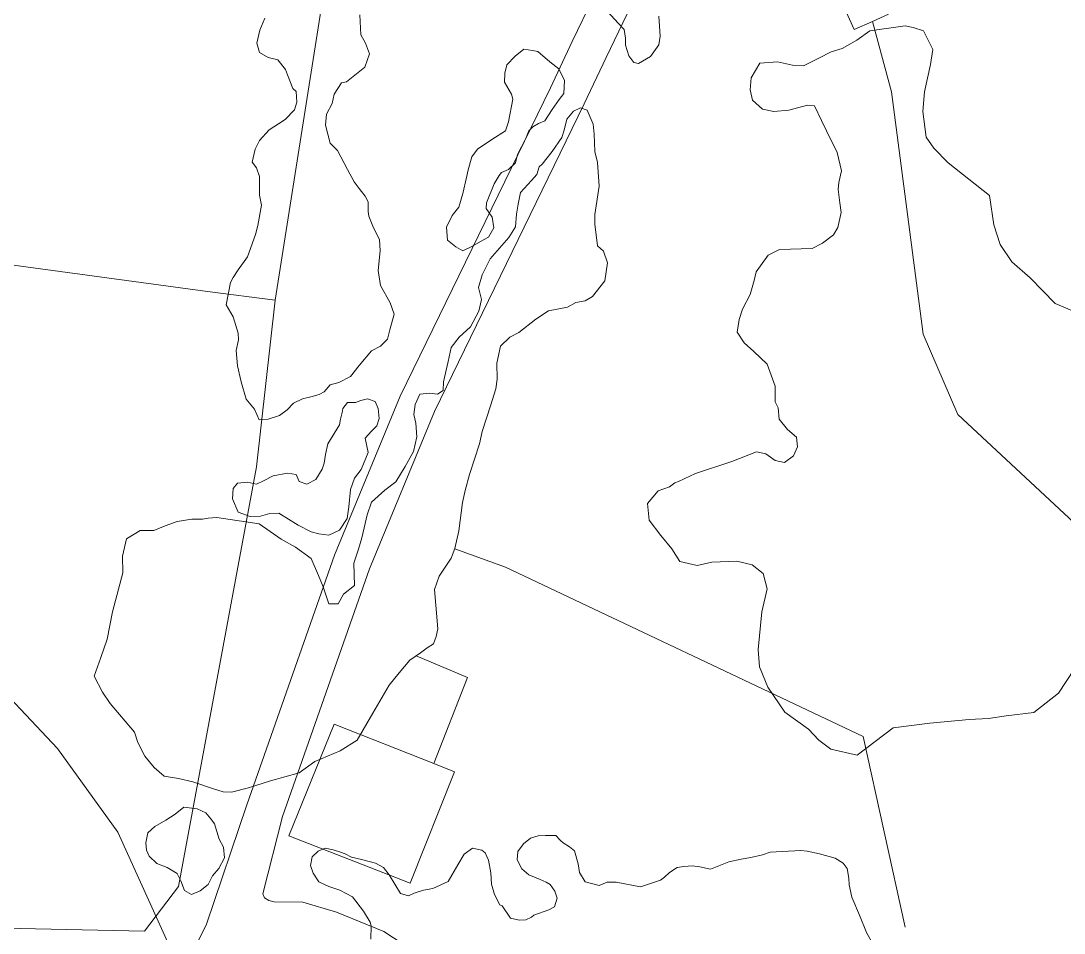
# Model space of a CAD drawing. Header units: metres. Extents: x 4652992 to 4879070, y 2074171 to 2309877.
# Drawn here: x 4654550.2 to 4654614.1, y 2307201.8 to 2307257.7 of the extents above; entities that cross this region are included whole.
import ezdxf

# ---------------------------------------------------------------- set-up
doc = ezdxf.new("R2010")
doc.units = ezdxf.units.M
doc.header["$MEASUREMENT"] = 0
doc.linetypes.add('DGN Style 3', pattern=[92.779933, 66.271381, -26.508552])
for name, color, linetype, lineweight in [('Level 19', 38, 'DGN Style 3', 0), ('Level 20', 30, 'DGN Style 3', 0), ('Level 30', 5, 'Continuous', 0), ('Level 37', 3, 'Continuous', 0), ('Level 38', 3, 'Continuous', 0), ('Level 40', 1, 'Continuous', 0), ('Level 49', 1, 'Continuous', 0)]:
    doc.layers.add(name, color=color, linetype=linetype, lineweight=lineweight)

msp = doc.modelspace()

# ---------------------------------------------------------------- linework, layer by layer
at = {"layer": 'Level 19', "linetype": 'DGN Style 3'}
for points in [[(4654598.3919, 2307263.5444, 1364.456376), (4654601.2564, 2307257.156, 1362.058417), (4654602.372725, 2307257.656583, 1361.647947), (4654603.3551, 2307258.0971, 1361.645654)], [(4654585.2762, 2307259.1089, 1371.557263), (4654583.9822, 2307256.4333, 1371.910547), (4654582.6483, 2307253.6028, 1372.667055), (4654573.4456, 2307234.7144, 1375.998462), (4654569.428, 2307224.9696, 1377.735555), (4654564.0592, 2307209.6876, 1380.274711), (4654561.593461, 2307202.392174, 1381.477922), (4654561.077612, 2307201.337361, 1381.56713), (4654560.0212, 2307199.4987, 1381.815247), (4654556.635547, 2307187.427941, 1383.673627), (4654555.5939, 2307186.1626, 1384.011302), (4654554.7342, 2307185.56, 1384.176659), (4654553.999, 2307185.4072, 1384.220602), (4654553.1812, 2307185.389, 1384.241783), (4654540.9424, 2307187.5248, 1384.510064)], [(4654602.2677, 2307153.9372, 1372.241664), (4654599.0035, 2307161.709, 1372.810473), (4654596.012, 2307169.3501, 1373.436735), (4654591.453, 2307181.0335, 1375.107136), (4654589.1412, 2307185.8358, 1376.187789), (4654586.5304, 2307189.8701, 1376.781996), (4654584.3247, 2307192.6632, 1377.20291), (4654582.0024, 2307194.8138, 1377.626021), (4654577.6959, 2307198.5082, 1378.572125), (4654572.4589, 2307201.9415, 1379.845676), (4654569.5431, 2307203.1093, 1380.27023), (4654567.4945, 2307203.7212, 1380.588414), (4654565.7385, 2307203.7517, 1380.835606), (4654565.4001, 2307203.8394, 1380.864146), (4654565.1421, 2307203.9944, 1380.882038), (4654565.0448, 2307204.2444, 1380.880005), (4654566.2508, 2307208.9867, 1380.339235), (4654571.5777, 2307224.1495, 1377.597519), (4654575.5446, 2307233.7715, 1375.956837), (4654584.7225, 2307252.6088, 1372.622794), (4654586.0578, 2307255.4423, 1371.945657), (4654587.3558, 2307258.1261, 1371.214707)]]:
    msp.add_polyline3d(points, dxfattribs=at)
at = {"layer": 'Level 20', "linetype": 'Continuous'}
for points in [[(4654602.372725, 2307257.656583, 1361.4514), (4654603.530857, 2307253.34893, 1361.2514), (4654605.485816, 2307238.502743, 1357.8514), (4654607.594762, 2307233.596389, 1355.1514), (4654614.705044, 2307226.980624, 1351.8514), (4654622.188791, 2307220.528874, 1350.2514), (4654624.585684, 2307218.036455, 1349.8514), (4654629.35007, 2307212.286356, 1348.9514), (4654632.485108, 2307207.619525, 1348.7514), (4654634.17594, 2307205.085874, 1348.7514), (4654635.158421, 2307203.816054, 1348.7514), (4654635.377298, 2307202.827727, 1348.7514), (4654635.293109, 2307201.962516, 1348.7514), (4654631.821902, 2307193.617608, 1346.5514), (4654630.643461, 2307190.229268, 1346.4514), (4654630.082093, 2307185.941441, 1345.9514), (4654630.553985, 2307184.124533, 1345.7514), (4654632.187565, 2307181.368517, 1345.7514)], [(4654560.0212, 2307199.4987, 1381.6514), (4654556.169236, 2307208.015786, 1381.8514), (4654552.474768, 2307213.142319, 1382.3514), (4654547.906163, 2307217.966674, 1382.5514), (4654547.267449, 2307218.397831, 1382.5514), (4654546.57405, 2307218.58506, 1382.5514), (4654545.917303, 2307218.50791, 1382.5514), (4654545.429557, 2307218.328886, 1382.5514), (4654538.72812, 2307213.043219, 1383.1514), (4654534.791036, 2307211.300463, 1383.1514), (4654530.938485, 2307210.389836, 1383.4514), (4654519.744189, 2307209.759258, 1383.4514), (4654516.791807, 2307209.36771, 1383.3514), (4654514.896642, 2307208.89581, 1383.3514), (4654513.809991, 2307208.467015, 1383.3514), (4654513.177198, 2307208.352597, 1383.3514), (4654509.586971, 2307209.027555, 1383.1514)]]:
    msp.add_polyline3d(points, dxfattribs=at)
at = {"layer": 'Level 30', "color": 1, "elevation": 1380.951384, "flags": 128}
msp.add_lwpolyline([(4654576.770172, 2307211.715428), (4654574.053813, 2307204.899638), (4654566.636197, 2307207.789782), (4654569.400317, 2307214.636706), (4654575.503364, 2307212.217568), (4654576.770172, 2307211.715428)], dxfattribs=at)
at = {"layer": 'Level 37'}
for points in [[(4654557.79396, 2307201.96169, 1383.9514), (4654549.209185, 2307202.141378, 1385.9514), (4654543.66248, 2307203.104849, 1385.9514), (4654536.089701, 2307204.39043, 1385.9514), (4654529.09209, 2307205.578369, 1385.9514), (4654525.924459, 2307205.954724, 1385.9514), (4654515.433223, 2307207.201218, 1385.9514), (4654512.318264, 2307207.597769, 1385.2514), (4654513.442109, 2307209.935131, 1385.2514), (4654516.806236, 2307217.012095, 1384.351384), (4654519.764121, 2307223.201218, 1384.351384), (4654520.971111, 2307228.016976, 1384.351384), (4654527.531182, 2307256.177349, 1382.11), (4654501.953097, 2307262.037494, 1380.92), (4654499.252309, 2307262.512335, 1380.92), (4654487.886885, 2307264.682629, 1380.5), (4654483.243996, 2307241.870446, 1381.9), (4654482.856062, 2307241.203533, 1381.9)], [(4654559.884066, 2307204.687865, 1383.951384), (4654564.653682, 2307230.383368, 1382.120294), (4654565.785492, 2307240.59169, 1381.220295), (4654569.291716, 2307262.726313, 1379.751384)], [(4654565.785492, 2307240.59169, 1381.220295), (4654561.654715, 2307241.121553, 1381.5514), (4654540.726282, 2307243.951522, 1383.6514), (4654529.202385, 2307245.256546, 1384.0245)], [(4654604.367746, 2307202.200459, 1366.751384), (4654601.794443, 2307213.88155, 1365.351384), (4654579.906321, 2307224.24759, 1375.351384), (4654576.794519, 2307225.364199, 1376.483166)]]:
    msp.add_polyline3d(points, dxfattribs=at)
at = {"layer": 'Level 38'}
msp.add_line((4654557.79396, 2307201.96169, 1383.951384), (4654559.884066, 2307204.687865, 1383.951384), dxfattribs=at)
at = {"layer": 'Level 40', "color": 3, "elevation": 1386.309417, "flags": 128}
msp.add_lwpolyline([(4654562.359184, 2307207.591154), (4654562.637126, 2307207.088813), (4654562.687324, 2307206.441812), (4654562.344705, 2307205.784895), (4654561.950879, 2307205.335053), (4654561.686085, 2307204.807443), (4654561.209719, 2307204.424971), (4654560.671696, 2307204.203002), (4654560.238098, 2307204.446711), (4654560.027517, 2307205.031768), (4654559.785604, 2307205.477127), (4654559.186898, 2307205.855594), (4654558.556852, 2307206.094359), (4654558.072001, 2307206.545176), (4654557.912618, 2307206.923184), (4654557.867111, 2307207.373533), (4654558.002866, 2307207.978964), (4654558.432771, 2307208.37186), (4654559.105599, 2307208.759309), (4654559.674989, 2307209.120991), (4654560.208324, 2307209.539647), (4654561.019622, 2307209.455924), (4654561.54622, 2307209.191365), (4654561.855505, 2307208.828712), (4654562.082245, 2307208.53344), (4654562.359184, 2307207.591154)], dxfattribs=at)
at = {"layer": 'Level 40', "color": 3}
for points in [[(4654569.165925, 2307235.412696, 1384.109417), (4654568.784845, 2307234.98905, 1382.609417), (4654568.498723, 2307234.807327, 1382.609417), (4654567.97897, 2307234.677958, 1382.609417), (4654567.459213, 2307234.548588, 1382.609417), (4654566.907956, 2307234.278769, 1382.609417), (4654566.52261, 2307233.873434, 1382.609417), (4654566.054307, 2307233.535856, 1382.609417), (4654565.362858, 2307233.297443, 1382.609417), (4654564.81735, 2307233.272169, 1382.609417), (4654564.522759, 2307233.928203, 1382.609417), (4654564.020246, 2307234.5325, 1382.609417), (4654563.716162, 2307235.584049, 1382.609417), (4654563.495035, 2307236.567861, 1382.609417), (4654563.397801, 2307237.511686, 1383.309417), (4654563.544636, 2307238.166568, 1383.309417), (4654563.535164, 2307238.561717, 1383.309417), (4654563.220853, 2307239.565616, 1383.309417), (4654562.796914, 2307240.299328, 1383.309417), (4654563.054387, 2307241.666412, 1383.309417), (4654563.221189, 2307241.972941, 1383.309417), (4654563.523328, 2307242.445661, 1383.309417), (4654564.096143, 2307243.25076, 1383.309417), (4654564.597577, 2307244.612334, 1383.309417), (4654564.723447, 2307245.173719, 1383.309417), (4654564.949477, 2307246.400538, 1383.309417), (4654564.841892, 2307247.014287, 1383.309417), (4654564.832726, 2307248.160471, 1382.209417), (4654564.657211, 2307248.691914, 1382.209417), (4654564.392914, 2307249.046437, 1382.209417), (4654564.571494, 2307249.842947, 1382.209417), (4654564.837836, 2307250.373732, 1382.209417), (4654565.426764, 2307251.029011, 1382.209417), (4654565.999421, 2307251.392676, 1382.209417), (4654566.400279, 2307251.64724, 1382.209417), (4654566.9787, 2307252.255662, 1382.209417), (4654567.130515, 2307252.71372, 1382.209417), (4654567.08005, 2307253.364791, 1382.209417), (4654566.877766, 2307253.557803, 1382.209417), (4654566.546, 2307254.396016, 1383.309417), (4654566.42217, 2307254.718648, 1383.309417), (4654565.966749, 2307255.312242, 1383.309417), (4654565.359719, 2307255.448423, 1383.309417), (4654564.841337, 2307255.761292, 1383.309417), (4654564.676556, 2307256.338845, 1383.309417), (4654564.854892, 2307257.134295, 1383.309417), (4654565.162828, 2307257.851531, 1383.309417)], [(4654570.982277, 2307258.071527, 1383.709417), (4654571.046775, 2307256.829129, 1383.709417), (4654571.325716, 2307256.324497, 1383.709417), (4654571.573194, 2307255.679586, 1383.709417), (4654571.291115, 2307254.858805, 1383.709417), (4654570.161828, 2307253.96878, 1382.509417), (4654569.849889, 2307253.891183, 1382.509417), (4654569.40142, 2307253.20472, 1382.509417), (4654569.275396, 2307252.642696, 1382.509417), (4654568.930911, 2307251.982106, 1382.509417), (4654568.877364, 2307251.305455, 1382.509417), (4654569.170949, 2307250.20663, 1382.509417), (4654569.611551, 2307249.763491, 1382.509417), (4654570.230743, 2307248.596101, 1383.409417), (4654570.631327, 2307247.844193, 1384.109417), (4654570.931061, 2307247.433399, 1384.109417), (4654571.086166, 2307247.25137, 1384.109417), (4654571.313582, 2307246.954964, 1384.109417), (4654571.48388, 2307246.622287, 1384.109417), (4654571.498028, 2307246.030146, 1384.109417), (4654571.528419, 2307245.72885, 1384.109417), (4654571.811893, 2307245.027248, 1384.109417), (4654572.188629, 2307244.304747, 1384.109417), (4654572.228446, 2307243.608724, 1384.109417), (4654572.106354, 2307242.409164, 1384.109417), (4654572.244149, 2307241.494896, 1384.109417), (4654572.837778, 2307240.429383, 1384.109417), (4654573.074591, 2307239.738329, 1384.109417), (4654572.807892, 2307238.767568, 1384.109417), (4654572.68214, 2307238.20688, 1384.109417), (4654572.240454, 2307237.766084, 1384.109417), (4654571.690313, 2307237.496813, 1384.109417), (4654570.946833, 2307236.583862, 1384.109417), (4654570.406122, 2307235.919899, 1384.109417), (4654569.684642, 2307235.541805, 1384.109417), (4654569.165925, 2307235.412696, 1384.109417)], [(4654589.29085, 2307257.976082, 1374.809417), (4654589.366501, 2307256.766644, 1374.809417), (4654589.296953, 2307256.235715, 1374.809417), (4654588.786174, 2307255.505695, 1374.809417), (4654588.04529, 2307255.07573, 1374.809417), (4654587.762119, 2307255.13927, 1374.809417), (4654587.45884, 2307255.555115, 1374.809417), (4654587.255816, 2307256.196896, 1374.809417), (4654587.256935, 2307256.643817, 1374.809417), (4654587.174273, 2307257.159229, 1374.809417), (4654586.813172, 2307257.538385, 1374.809417), (4654586.116127, 2307258.292514, 1375.209417)], [(4654614.753831, 2307218.011869, 1375.6094), (4654613.76385, 2307216.524332, 1375.6094), (4654612.254016, 2307215.35046, 1375.6094), (4654610.566261, 2307215.136792, 1375.6094), (4654609.482697, 2307214.985019, 1375.6094), (4654608.288262, 2307214.923811, 1375.6094), (4654605.892043, 2307214.681645, 1376.4094), (4654603.642678, 2307214.398134, 1378.3094), (4654601.437789, 2307212.72997, 1378.3094), (4654599.819483, 2307213.092327, 1378.3094), (4654599.09433, 2307213.647779, 1378.3094), (4654598.459411, 2307214.314065, 1378.3094), (4654596.995012, 2307215.36266, 1378.3094), (4654595.967827, 2307216.903052, 1378.3094), (4654595.45886, 2307218.130883, 1378.3094), (4654595.371649, 2307219.198766, 1378.3094), (4654595.596072, 2307221.502274, 1377.5094), (4654595.918019, 2307222.923437, 1374.3094), (4654595.672651, 2307223.847067, 1373.3094), (4654595.005242, 2307224.392333, 1373.3094), (4654594.065245, 2307224.602922, 1373.3094), (4654592.539307, 2307224.54902, 1373.3094), (4654591.640032, 2307224.35472, 1373.3094), (4654590.574621, 2307224.593395, 1373.3094), (4654590.088836, 2307225.361838, 1373.3094), (4654589.415016, 2307226.172423, 1373.3094), (4654588.706688, 2307227.122688, 1373.3094), (4654588.604714, 2307228.135019, 1373.3094), (4654589.240768, 2307228.916032, 1373.3094), (4654589.952093, 2307229.152444, 1373.3094), (4654590.273267, 2307229.41031, 1373.3094), (4654590.489482, 2307229.493794, 1373.3094), (4654591.531161, 2307229.972834, 1371.9094), (4654593.758066, 2307230.718081, 1370.5094), (4654595.277009, 2307231.304571, 1370.5094), (4654595.84309, 2307231.177705, 1370.5094), (4654596.415468, 2307230.784604, 1370.5094), (4654596.981532, 2307230.657744, 1370.5094), (4654597.534983, 2307231.063351, 1370.5094), (4654597.788107, 2307231.602472, 1370.5094), (4654597.726756, 2307232.212079, 1370.5094), (4654597.168538, 2307232.668229, 1370.5094), (4654596.652753, 2307233.3135, 1370.5094), (4654596.597011, 2307233.996115, 1370.5094), (4654596.4229, 2307234.361971, 1370.5094), (4654596.413479, 2307235.321685, 1370.5094), (4654595.929111, 2307236.669545, 1370.5094), (4654595.116685, 2307237.45315, 1370.1094), (4654594.504925, 2307237.984837, 1370.1094), (4654594.089915, 2307238.641513, 1370.1094), (4654594.204971, 2307239.404814, 1370.1094), (4654594.403032, 2307240.036783, 1370.1094), (4654594.887533, 2307240.942725, 1370.1094), (4654595.133773, 2307241.789368, 1370.1094), (4654595.254208, 2307242.326029, 1370.1094), (4654595.989028, 2307243.344959, 1370.1094), (4654596.686409, 2307243.695873, 1370.1094), (4654598.675338, 2307243.765458, 1368.4094), (4654599.308501, 2307244.075386, 1368.4094), (4654599.989945, 2307244.600448, 1368.4094), (4654600.259564, 2307245.0484, 1368.4094), (4654600.464782, 2307245.962738, 1368.4094), (4654600.370864, 2307246.548734, 1368.4094), (4654600.271572, 2307247.361918, 1368.4094), (4654600.314487, 2307247.804246, 1368.4094), (4654600.471422, 2307248.503475, 1368.4094), (4654600.20751, 2307249.625105, 1369.0094), (4654599.551517, 2307250.967222, 1370.4094), (4654599.243739, 2307251.599802, 1370.4094), (4654598.823545, 2307252.483032, 1370.4094), (4654598.383304, 2307252.525458, 1370.4094), (4654597.245905, 2307252.217116, 1370.4094), (4654596.329271, 2307252.141007, 1370.4094), (4654595.633407, 2307252.297136, 1370.4094), (4654595.021812, 2307252.828849, 1370.4094), (4654594.886604, 2307253.479108, 1370.4094), (4654594.936065, 2307254.200654, 1370.4094), (4654595.47397, 2307255.094394, 1370.4094), (4654596.563272, 2307255.188101, 1370.4094), (4654597.473251, 2307254.983898, 1370.4094), (4654598.139659, 2307254.947067, 1370.4094), (4654599.087048, 2307255.410747, 1370.4094), (4654599.849769, 2307255.803149, 1370.4094), (4654600.510793, 2307255.992943, 1370.4094), (4654601.416675, 2307256.522278, 1370.4094), (4654602.215504, 2307257.075634, 1370.4094), (4654604.378427, 2307257.397154, 1369.8094), (4654604.860486, 2307257.288956, 1369.8094), (4654605.491169, 2307257.090998, 1369.8094), (4654606.077628, 2307255.944189, 1369.8094), (4654605.926296, 2307255.01939, 1369.8094), (4654605.552678, 2307253.354943, 1369.8094), (4654605.44821, 2307252.137691, 1369.8094), (4654605.65839, 2307250.5679, 1369.8094), (4654606.126999, 2307249.898835, 1369.8094), (4654606.998522, 2307248.991245, 1371.1094), (4654609.528882, 2307247.005192, 1373.7094), (4654609.796762, 2307245.200437, 1377.8094), (4654610.194119, 2307243.99529, 1377.8094), (4654610.904132, 2307242.943241, 1377.8094), (4654612.020832, 2307241.967394, 1377.8094), (4654612.790429, 2307241.18102, 1377.8094), (4654613.560002, 2307240.394669, 1377.8094), (4654616.13309, 2307239.30842, 1375.2094)], [(4654582.62159, 2307255.178482, 1376.709417), (4654583.170162, 2307254.758018, 1376.709417), (4654583.50338, 2307254.038942, 1376.709417), (4654583.475264, 2307253.252263, 1376.709417), (4654583.19167, 2307252.869836, 1376.709417), (4654582.760988, 2307252.272604, 1376.709417), (4654582.309137, 2307251.581002, 1376.709417), (4654581.926636, 2307251.419006, 1376.709417), (4654581.580631, 2307251.199263, 1376.709417), (4654581.328792, 2307250.958395, 1376.709417), (4654581.118197, 2307250.460475, 1376.709417), (4654580.63786, 2307249.514228, 1378.209417), (4654580.521662, 2307248.996212, 1378.209417), (4654580.087093, 2307248.599068, 1378.209417), (4654579.647785, 2307248.400832, 1378.209417), (4654579.51155, 2307248.233543, 1378.209417), (4654579.196827, 2307247.710596, 1378.209417), (4654578.734542, 2307246.546701, 1378.509417), (4654578.707605, 2307246.206659, 1378.509417), (4654579.082303, 2307245.677671, 1378.509417), (4654579.179902, 2307245.013074, 1378.509417), (4654578.854754, 2307244.443282, 1378.509417), (4654578.52013, 2307244.271124, 1378.509417), (4654577.840319, 2307243.879734, 1378.509417), (4654577.286124, 2307243.608491, 1378.509417), (4654576.848063, 2307243.85503, 1378.509417), (4654576.347721, 2307244.263855, 1378.509417), (4654576.281773, 2307245.069679, 1378.509417), (4654576.638601, 2307245.78071, 1378.509417), (4654577.047147, 2307246.282383, 1378.509417), (4654577.28417, 2307247.119172, 1378.509417), (4654577.505897, 2307248.107728, 1378.509417), (4654577.611482, 2307248.578474, 1378.509417), (4654577.837954, 2307249.368213, 1378.509417), (4654578.188975, 2307249.83336, 1378.509417), (4654579.072411, 2307250.425151, 1377.609417), (4654579.90855, 2307250.957731, 1376.909417), (4654580.082599, 2307251.513264, 1376.909417), (4654580.34239, 2307252.891898, 1376.909417), (4654580.264662, 2307253.206633, 1376.909417), (4654579.837343, 2307253.946653, 1376.909417), (4654579.859593, 2307254.486719, 1376.909417), (4654579.975992, 2307255.005667, 1376.909417), (4654580.490147, 2307255.534477, 1376.909417), (4654581.030211, 2307255.958368, 1376.909417), (4654581.558597, 2307255.88936, 1376.909417), (4654581.888106, 2307255.815425, 1376.909417), (4654582.62159, 2307255.178482, 1376.709417)], [(4654582.759132, 2307249.691363, 1377.3094), (4654583.347013, 2307250.549889, 1377.3094), (4654583.499823, 2307251.010812, 1377.3094), (4654583.647897, 2307251.670885, 1377.3094), (4654584.057083, 2307252.173342, 1377.3094), (4654584.496894, 2307252.371801, 1377.3094), (4654584.909706, 2307252.229666, 1377.3094), (4654585.257942, 2307251.359214, 1377.3094), (4654585.319186, 2307250.751237, 1377.3094), (4654585.379319, 2307249.697849, 1377.3094), (4654585.524066, 2307249.021644, 1377.3094), (4654585.630639, 2307247.56931, 1376.3094), (4654585.365415, 2307245.835999, 1375.9094), (4654585.379643, 2307245.237544, 1375.9094), (4654585.528283, 2307243.914497, 1375.9094), (4654585.899428, 2307243.583252, 1375.9094), (4654586.138677, 2307242.884765, 1375.9094), (4654585.989224, 2307241.777429, 1375.9094), (4654585.227167, 2307240.807462, 1375.9094), (4654584.776007, 2307240.561408, 1375.9094), (4654584.20466, 2307240.441499, 1375.9094), (4654583.695774, 2307240.158781, 1375.9094), (4654582.539816, 2307239.934933, 1376.8094), (4654581.754792, 2307239.423362, 1378.3094), (4654580.718499, 2307238.606035, 1380.0094), (4654580.165447, 2307238.33533, 1380.0094), (4654579.596044, 2307237.772277, 1380.0094), (4654579.364225, 2307236.738879, 1380.0094), (4654579.38786, 2307235.746907, 1380.0094), (4654579.308291, 2307235.172745, 1380.0094), (4654578.972193, 2307234.113428, 1380.0094), (4654578.473323, 2307232.547963, 1380.0094), (4654578.30474, 2307231.796455, 1380.0094), (4654577.694574, 2307229.919182, 1380.5094), (4654577.426619, 2307228.944006, 1380.5094), (4654577.267166, 2307228.211792, 1382.1094), (4654577.044246, 2307226.460655, 1384.4094), (4654576.803323, 2307225.386697, 1384.4094), (4654576.573947, 2307224.800562, 1384.4094), (4654575.835587, 2307223.690931, 1384.4094), (4654575.553844, 2307222.871343, 1384.4094), (4654575.634444, 2307221.921578, 1384.4094), (4654575.750105, 2307220.473618, 1384.4094), (4654575.645364, 2307220.006718, 1384.4094), (4654575.494023, 2307219.550256, 1384.4094), (4654575.094499, 2307219.296476, 1384.4094), (4654574.6845, 2307218.996005, 1384.4094), (4654574.046199, 2307218.550514, 1384.4094), (4654573.381184, 2307217.767761, 1384.4094), (4654572.773245, 2307217.021264, 1384.4094), (4654571.78237, 2307215.306519, 1385.6094), (4654570.812634, 2307213.659458, 1386.5094), (4654569.766973, 2307212.993175, 1387.7094), (4654568.227503, 2307212.340523, 1389.8094), (4654567.263133, 2307211.656847, 1391.1094), (4654565.50684, 2307211.15291, 1393.3094), (4654564.154074, 2307210.728831, 1393.3094), (4654563.129386, 2307210.473595, 1393.3094), (4654562.602017, 2307210.494703, 1393.3094), (4654562.01356, 2307210.674849, 1393.3094), (4654560.754839, 2307211.101907, 1393.3094), (4654559.879619, 2307211.297773, 1393.3094), (4654558.994033, 2307211.4475, 1393.3094), (4654558.385815, 2307211.971281, 1393.3094), (4654557.818971, 2307212.679649, 1393.3094), (4654557.375289, 2307213.505847, 1393.3094), (4654557.180985, 2307214.14927, 1392.1094), (4654555.696439, 2307215.898203, 1391.1094), (4654555.220268, 2307216.588062, 1391.1094), (4654554.71393, 2307217.576333, 1391.1094), (4654555.111979, 2307218.702428, 1391.1094), (4654555.510033, 2307219.828539, 1391.1094), (4654555.835395, 2307221.515536, 1390.2094), (4654556.459036, 2307223.891267, 1389.0094), (4654556.445883, 2307224.917947, 1389.0094), (4654556.685242, 2307225.985595, 1389.0094), (4654557.526031, 2307226.479797, 1389.0094), (4654558.355416, 2307226.489042, 1389.0094), (4654559.051475, 2307226.771897, 1389.0094), (4654559.793865, 2307227.04437, 1389.0094), (4654560.700776, 2307227.182488, 1389.0094), (4654561.334363, 2307227.186822, 1389.0094), (4654561.689934, 2307227.253428, 1389.0094), (4654562.23084, 2307227.278519, 1389.0094), (4654564.820788, 2307226.893385, 1389.0094), (4654566.16805, 2307225.957894, 1389.0094), (4654567.032177, 2307225.471865, 1389.0094), (4654567.993626, 2307224.769065, 1389.0094), (4654568.444422, 2307223.741955, 1389.0094), (4654568.726034, 2307223.04522, 1389.0094), (4654569.073749, 2307221.992497, 1389.0094), (4654569.660873, 2307222.007239, 1389.0094), (4654569.985526, 2307222.59691, 1387.9094), (4654570.650543, 2307223.128743, 1384.5094), (4654570.614929, 2307224.482477, 1384.2094), (4654570.907217, 2307225.349051, 1384.2094), (4654571.110982, 2307226.03924, 1384.2094), (4654571.310035, 2307226.926716, 1384.2094), (4654571.425277, 2307227.440524, 1384.2094), (4654571.696621, 2307228.213709, 1384.2094), (4654572.508357, 2307228.9624, 1383.6094), (4654573.191972, 2307229.478362, 1382.6094), (4654573.762274, 2307230.406445, 1381.1094), (4654574.264062, 2307231.328467, 1381.1094), (4654574.463949, 2307232.219624, 1381.1094), (4654574.408741, 2307233.069435, 1381.1094), (4654574.279889, 2307233.590927, 1381.1094), (4654574.369845, 2307234.211179, 1381.1094), (4654574.657569, 2307234.836377, 1381.1094), (4654575.261391, 2307234.898105, 1381.1094), (4654575.740021, 2307234.840101, 1381.1094), (4654576.084011, 2307235.058583, 1381.1094), (4654576.09591, 2307235.592867, 1380.6094), (4654576.387806, 2307236.841082, 1379.7094), (4654576.577545, 2307237.686921, 1379.7094), (4654577.063931, 2307238.318257, 1379.7094), (4654577.748454, 2307238.95451, 1379.7094), (4654578.26174, 2307239.92529, 1379.7094), (4654578.419861, 2307240.6302, 1379.7094), (4654578.239162, 2307241.361723, 1379.7094), (4654578.465265, 2307242.150126, 1379.7094), (4654578.952069, 2307243.127421, 1378.2094), (4654580.108432, 2307244.42256, 1377.5094), (4654580.502181, 2307245.076809, 1377.5094), (4654580.57728, 2307245.852025, 1377.5094), (4654580.667693, 2307246.475304, 1377.5094), (4654580.826286, 2307247.182307, 1377.5094), (4654581.486926, 2307247.925234, 1377.5094), (4654581.817246, 2307248.296697, 1377.5094), (4654581.970011, 2307248.757492, 1377.5094), (4654582.153401, 2307248.914382, 1377.5094), (4654582.759132, 2307249.691363, 1377.3094)], [(4654571.302509, 2307232.146628, 1382.809417), (4654571.497745, 2307231.267309, 1382.809417), (4654571.069499, 2307230.232795, 1382.809417), (4654570.652798, 2307229.687204, 1382.809417), (4654570.401942, 2307229.00616, 1382.809417), (4654570.311162, 2307227.945222, 1382.809417), (4654570.200437, 2307227.232805, 1382.809417), (4654569.741763, 2307226.500041, 1382.809417), (4654569.0868, 2307226.204424, 1382.809417), (4654568.469083, 2307226.29364, 1382.809417), (4654568.001983, 2307226.398266, 1382.809417), (4654567.193787, 2307226.821844, 1383.509417), (4654566.013546, 2307227.550873, 1384.509417), (4654565.469441, 2307227.525633, 1384.509417), (4654564.893918, 2307227.36031, 1384.509417), (4654564.256582, 2307227.35595, 1384.509417), (4654563.53176, 2307227.616387, 1384.509417), (4654563.176099, 2307228.431672, 1384.509417), (4654563.218995, 2307229.059607, 1384.509417), (4654563.489208, 2307229.391414, 1384.509417), (4654564.090426, 2307229.452899, 1384.509417), (4654564.649753, 2307229.327599, 1384.509417), (4654565.08546, 2307229.524243, 1384.509417), (4654565.665613, 2307229.839321, 1383.209417), (4654566.551927, 2307229.990579, 1382.509417), (4654567.076474, 2307229.922235, 1382.509417), (4654567.272866, 2307229.484873, 1382.509417), (4654567.729673, 2307229.333366, 1382.509417), (4654568.28097, 2307229.60322, 1382.509417), (4654568.672112, 2307230.253146, 1382.509417), (4654568.802839, 2307230.617223, 1382.509417), (4654568.871607, 2307231.142698, 1382.509417), (4654569.018604, 2307231.798165, 1382.509417), (4654569.726599, 2307232.968079, 1381.909417), (4654569.800158, 2307233.296077, 1381.909417), (4654569.894734, 2307233.717792, 1381.909417), (4654569.947277, 2307233.952079, 1381.909417), (4654570.228922, 2307234.331877, 1381.909417), (4654570.717606, 2307234.320791, 1381.909417), (4654571.040239, 2307234.445339, 1381.909417), (4654571.456402, 2307234.548927, 1381.909417), (4654571.913547, 2307234.397269, 1381.909417), (4654572.110065, 2307233.959537, 1381.909417), (4654572.171015, 2307233.355344, 1381.909417), (4654572.019161, 2307232.897265, 1381.909417), (4654571.701267, 2307232.574815, 1381.909417), (4654571.302509, 2307232.146628, 1382.809417)], [(4654571.648641, 2307201.456213, 1382.809417), (4654571.675767, 2307202.2835, 1382.809417), (4654571.604985, 2307202.497754, 1382.809417), (4654571.204021, 2307203.182719, 1382.809417), (4654570.526691, 2307204.048583, 1382.809417), (4654569.74762, 2307204.460996, 1382.809417), (4654569.085525, 2307204.688497, 1382.809417), (4654568.478097, 2307204.983143, 1382.809417), (4654568.118626, 2307205.500127, 1382.809417), (4654567.947782, 2307205.974915, 1382.809417), (4654568.066453, 2307206.503994, 1382.809417), (4654568.423782, 2307206.860612, 1382.809417), (4654568.860383, 2307207.040739, 1382.809417), (4654569.350822, 2307206.931, 1382.809417), (4654569.795052, 2307206.791913, 1382.809417), (4654570.088376, 2307206.686593, 1382.809417), (4654570.477919, 2307206.480368, 1382.809417), (4654571.08151, 2307206.345313, 1382.809417), (4654571.940678, 2307206.113384, 1382.809417), (4654572.434892, 2307205.844057, 1382.809417), (4654572.773544, 2307205.41111, 1382.809417), (4654573.473832, 2307204.264691, 1381.909417), (4654573.956303, 2307204.117015, 1381.909417), (4654574.309352, 2307204.276414, 1381.909417), (4654574.868202, 2307204.46923, 1381.909417), (4654575.447836, 2307204.577931, 1381.909417), (4654576.385228, 2307205.004713, 1382.709417), (4654576.977948, 2307206.012572, 1383.709417), (4654577.364889, 2307206.679109, 1383.709417), (4654577.880922, 2307207.039291, 1383.709417), (4654578.446025, 2307206.912832, 1383.709417), (4654578.646658, 2307206.74902, 1383.709417), (4654578.863356, 2307206.304151, 1383.709417), (4654579.003835, 2307205.51961, 1383.709417), (4654579.048232, 2307204.835854, 1383.709417), (4654579.222581, 2307204.202302, 1383.709417), (4654579.55608, 2307203.572785, 1383.709417), (4654579.698296, 2307203.50133, 1383.709417), (4654580.213079, 2307202.742864, 1382.209417), (4654580.741506, 2307202.624637, 1382.209417), (4654581.144406, 2307202.653632, 1382.209417), (4654581.49727, 2307202.812958, 1382.209417), (4654581.644444, 2307202.93888, 1382.209417), (4654582.545137, 2307203.252358, 1381.409417), (4654582.906862, 2307203.449703, 1381.409417), (4654583.06357, 2307203.971202, 1381.409417), (4654582.921819, 2307204.400469, 1381.409417), (4654582.63195, 2307204.808688, 1380.109417), (4654582.383241, 2307204.964292, 1378.909417), (4654582.0212, 2307205.125077, 1378.909417), (4654581.326496, 2307205.400189, 1378.909417), (4654580.893326, 2307205.77633, 1378.909417), (4654580.616492, 2307206.316931, 1378.909417), (4654580.65146, 2307206.827652, 1378.909417), (4654580.998235, 2307207.308486, 1378.909417), (4654581.433174, 2307207.649925, 1378.909417), (4654581.901318, 2307207.784488, 1378.909417), (4654582.343891, 2307207.805106, 1378.909417), (4654582.987346, 2307207.817275, 1379.709417), (4654583.239213, 2307207.521829, 1379.709417), (4654583.440883, 2307207.357157, 1379.709417), (4654583.823378, 2307207.112173, 1379.709417), (4654584.130133, 2307206.88414, 1379.709417), (4654584.347041, 2307206.078542, 1379.709417), (4654584.425695, 2307205.542962, 1379.709417), (4654584.777928, 2307204.986012, 1379.709417)], [(4654584.777928, 2307204.986012, 1379.709417), (4654585.640334, 2307204.753186, 1379.709417), (4654586.124967, 2307204.963484, 1379.709417), (4654586.680621, 2307204.958672, 1379.709417), (4654588.168473, 2307204.666856, 1378.909417), (4654589.395808, 2307205.076806, 1378.609417), (4654589.636557, 2307205.262329, 1378.609417), (4654589.940804, 2307205.553342, 1378.609417), (4654590.405246, 2307205.848403, 1378.609417), (4654590.818522, 2307205.915513, 1378.609417), (4654591.345543, 2307205.957165, 1378.609417), (4654591.809061, 2307205.893329, 1378.609417), (4654592.453622, 2307205.749075, 1378.609417), (4654593.583324, 2307206.206013, 1377.309417), (4654594.33528, 2307206.357455, 1377.309417), (4654594.918231, 2307206.466785, 1377.309417), (4654595.632193, 2307206.626724, 1377.309417), (4654596.109743, 2307206.799607, 1377.309417), (4654597.986169, 2307206.899051, 1375.909417), (4654598.375179, 2307206.852019, 1375.909417), (4654599.13607, 2307206.681708, 1375.909417), (4654600.078605, 2307206.430702, 1375.909417), (4654600.568412, 2307206.120877, 1375.909417), (4654600.812839, 2307205.785901, 1375.909417), (4654600.921264, 2307205.201105, 1375.909417), (4654600.949798, 2307204.794345, 1375.909417), (4654601.100068, 2307204.040049, 1375.909417), (4654601.570831, 2307202.933791, 1375.909417), (4654602.0121, 2307201.874198, 1375.909417), (4654602.437191, 2307201.09849, 1375.909417)]]:
    msp.add_polyline3d(points, dxfattribs=at)
at = {"layer": 'Level 49', "extrusion": (0.0464548447615913, -0.018284584455006, 0.9987530332216689), "elevation": 175418.297795, "flags": 128}
msp.add_lwpolyline([(3851638.719516, -3481725.266268), (3851644.376538, -3481725.266268), (3851644.461546, -3481721.841002)], dxfattribs=at)

doc.saveas('drawing.dxf')
